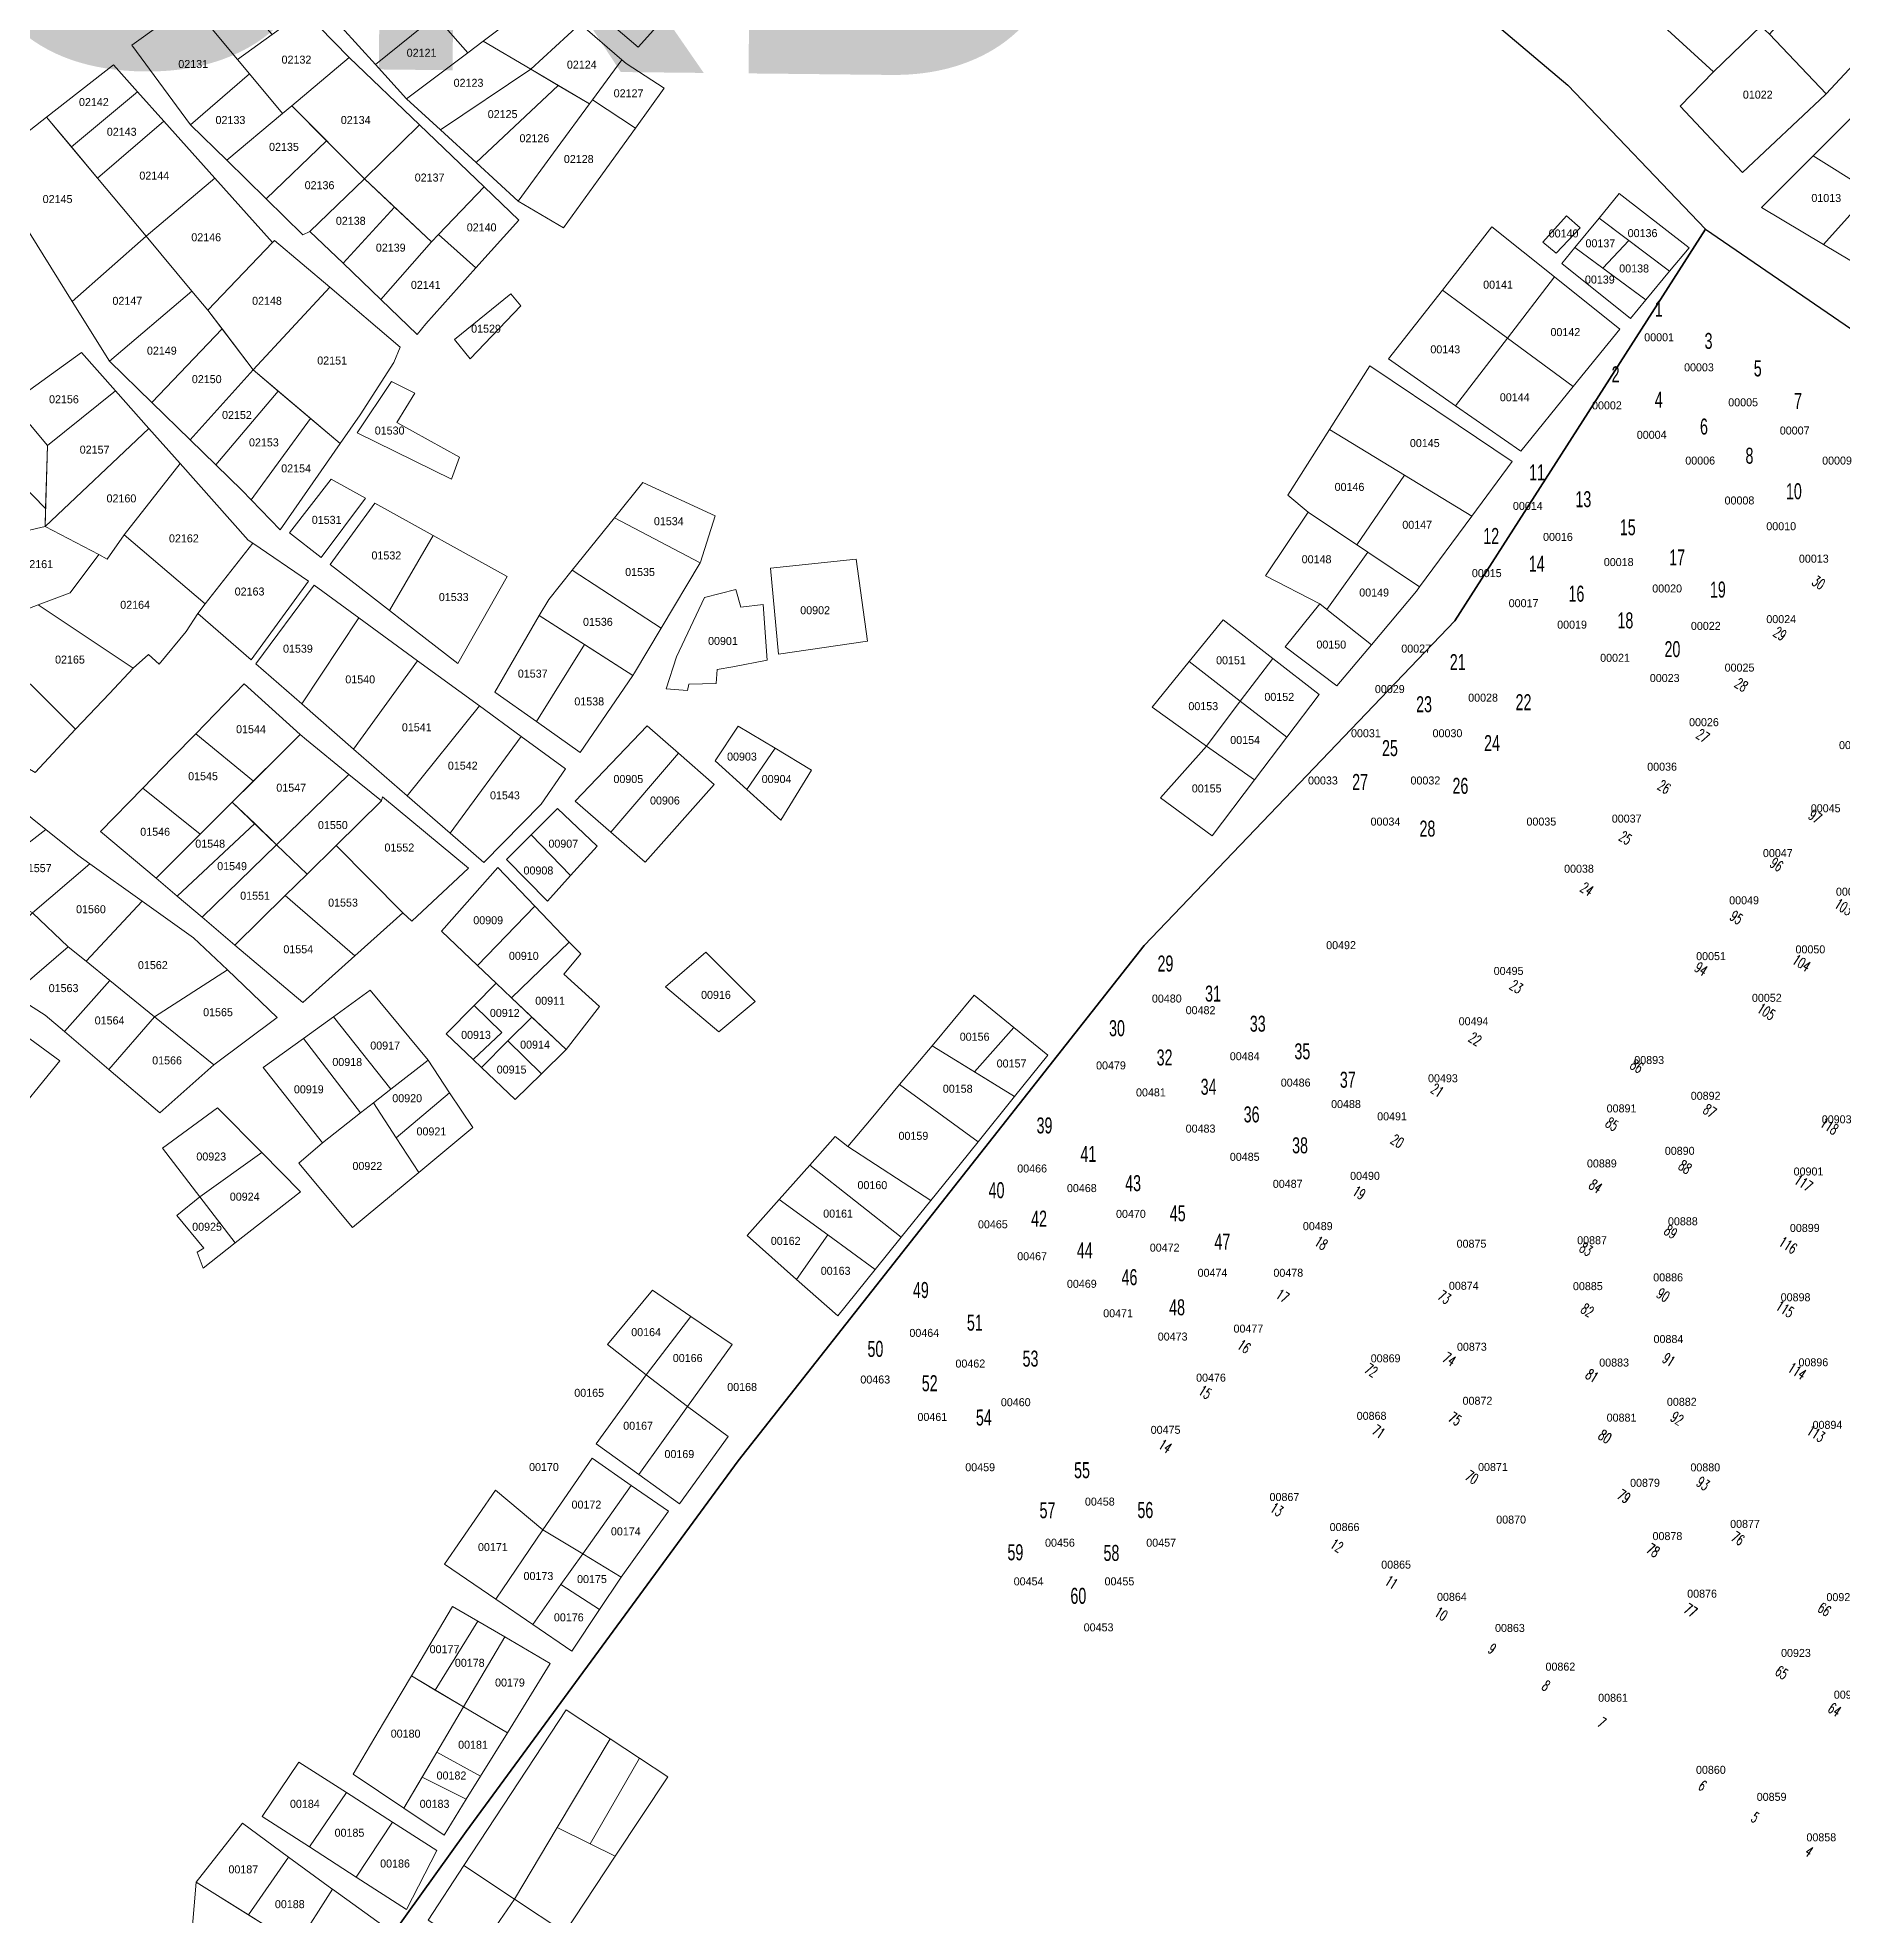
# Model space of a CAD drawing. Header units: metres. Extents: x 245225 to 248406, y 1633796 to 1637634.
# Drawn here: x 247255.4 to 247593.6, y 1635167.8 to 1635519.8 of the extents above; entities that cross this region are included whole.
import ezdxf
from ezdxf.enums import TextEntityAlignment as Align

# ---------------------------------------------------------------- set-up
doc = ezdxf.new("R2010")
doc.units = ezdxf.units.M
doc.header["$MEASUREMENT"] = 0
doc.layers.add('Etat des lieux', color=2, linetype='Continuous', lineweight=13)
for name, color, linetype in [('historique_numero_parcelle', 7, 'Continuous'), ('limites_sections', 7, 'Continuous'), ('numero_lot', 7, 'Continuous')]:
    doc.layers.add(name, color=color, linetype=linetype)
doc.layers.add('LIMITES_PARCELLES', color=7, linetype='Continuous', lineweight=0, true_color=0xffffff)
doc.styles.add('Style-ENGINEERING', font='ENGINEERING.shx')
doc.styles.add('Style-FANCY', font='FANCY.shx')
doc.styles.add('Style-STANDARD', font='STANDARD.shx')
doc.styles.add('Style-Times New Roman', font='times.ttf')

msp = doc.modelspace()

# ---------------------------------------------------------------- linework, layer by layer
at = {"layer": 'limites_parcelles', "flags": 128}
for points in [[(247610.399, 1635535.027), (247599.074, 1635518.411), (247590.502, 1635509.211), (247579.919, 1635520.422), (247600.687, 1635543.95), (247610.399, 1635535.027)], [(247329.933, 1635523.784), (247343.035, 1635534.367), (247350.567, 1635527.902), (247338.891, 1635519.107), (247335.997, 1635516.927), (247329.933, 1635523.784)], [(247292.869, 1635515.643), (247295.089, 1635512.985), (247284.067, 1635503.409), (247273.087, 1635518.358), (247284.061, 1635526.187), (247292.869, 1635515.643)], [(247313.786, 1635516.027), (247303.017, 1635506.987), (247301.302, 1635505.548), (247295.089, 1635512.985), (247292.869, 1635515.643), (247299.347, 1635520.308), (247305.357, 1635524.636), (247313.701, 1635516.109), (247313.786, 1635516.027)], [(247347.842, 1635513.809), (247357.042, 1635522.343), (247364.894, 1635515.603), (247359.397, 1635508.117), (247358.81, 1635507.317), (247347.842, 1635513.809)], [(247579.919, 1635520.422), (247590.502, 1635509.211), (247590.396, 1635509.097), (247574.839, 1635494.492), (247563.197, 1635506.875), (247569.441, 1635513.331), (247578.256, 1635521.886), (247579.919, 1635520.422)], [(247347.842, 1635513.809), (247330.922, 1635502.455), (247324.549, 1635508.304), (247335.997, 1635516.927), (247338.891, 1635519.107), (247347.842, 1635513.809)], [(247367.424, 1635502.795), (247359.397, 1635508.117), (247364.894, 1635515.603), (247365.692, 1635514.918), (247372.835, 1635510.288), (247367.424, 1635502.795)], [(247337.589, 1635496.336), (247352.932, 1635510.796), (247358.81, 1635507.317), (247352.75, 1635499.063), (247345.451, 1635489.121), (247337.589, 1635496.336)], [(247309.566, 1635500.402), (247298.245, 1635489.499), (247290.84, 1635496.764), (247301.302, 1635505.548), (247303.017, 1635506.987), (247309.566, 1635500.402)], [(247360.43, 1635493.112), (247353.918, 1635484.094), (247345.451, 1635489.121), (247352.75, 1635499.063), (247358.81, 1635507.317), (247359.397, 1635508.117), (247367.424, 1635502.795), (247360.43, 1635493.112)], [(247266.655, 1635493.396), (247275.742, 1635482.518), (247261.861, 1635470.304), (247245.835, 1635496.001), (247257.106, 1635504.829), (247266.655, 1635493.396)], [(247339.06, 1635491.802), (247330.504, 1635482.836), (247329.187, 1635481.456), (247316.646, 1635493.283), (247326.961, 1635503.399), (247339.06, 1635491.802)], [(247298.245, 1635489.499), (247309.566, 1635500.402), (247316.646, 1635493.283), (247306.425, 1635483.433), (247305.102, 1635482.771), (247298.245, 1635489.499)], [(247597.748, 1635491.525), (247598.883, 1635490.818), (247590.03, 1635480.945), (247578.38, 1635487.878), (247588.061, 1635497.559), (247597.748, 1635491.525)], [(247299.413, 1635481.316), (247287.304, 1635468.676), (247284.326, 1635472.241), (247275.742, 1635482.518), (247288.596, 1635493.431), (247299.413, 1635481.316)], [(247310.141, 1635472.949), (247295.77, 1635457.458), (247287.304, 1635468.676), (247299.413, 1635481.316), (247299.81, 1635481.713), (247310.141, 1635472.949)], [(247337.537, 1635476.589), (247328.121, 1635466.103), (247326.533, 1635464.118), (247319.734, 1635470.649), (247329.187, 1635481.456), (247330.504, 1635482.836), (247337.537, 1635476.589)], [(247289.976, 1635465.135), (247276.82, 1635451.337), (247268.854, 1635459.091), (247284.326, 1635472.241), (247287.304, 1635468.676), (247289.976, 1635465.135)], [(247312.085, 1635443.653), (247295.77, 1635457.458), (247310.141, 1635472.949), (247323.358, 1635461.737), (247322.168, 1635458.826), (247315.818, 1635449.037), (247312.085, 1635443.653)], [(247524.111, 1635430.024), (247497.445, 1635446.274), (247505.035, 1635458.244), (247521.571, 1635447.122), (247531.705, 1635440.306), (247524.111, 1635430.024)], [(247306.525, 1635448.358), (247295.428, 1635433.116), (247293.725, 1635434.882), (247288.794, 1635439.682), (247300.471, 1635453.48), (247306.525, 1635448.358)], [(247334.444, 1635441.121), (247332.963, 1635436.994), (247315.288, 1635445.672), (247321.744, 1635455.303), (247326.083, 1635453.081), (247322.697, 1635447.577), (247334.444, 1635441.121)], [(247256.916, 1635431.457), (247256.823, 1635428.142), (247245.203, 1635425.434), (247242.475, 1635434.877), (247239.512, 1635443.344), (247242.891, 1635445.775), (247256.916, 1635431.457)], [(247256.823, 1635428.142), (247276.275, 1635446.483), (247282.128, 1635439.895), (247271.64, 1635426.555), (247268.465, 1635422.004), (247266.857, 1635422.852), (247256.823, 1635428.142)], [(247511.502, 1635437.708), (247502.576, 1635424.683), (247493.446, 1635430.781), (247489.636, 1635433.956), (247497.445, 1635446.274), (247511.502, 1635437.708)], [(247295.713, 1635424.982), (247286.832, 1635413.587), (247271.64, 1635426.555), (247282.128, 1635439.895), (247294.862, 1635425.564), (247295.713, 1635424.982)], [(247379.544, 1635421.284), (247363.473, 1635429.707), (247368.84, 1635436.359), (247382.387, 1635430.115), (247379.635, 1635421.436), (247379.544, 1635421.284)], [(247502.576, 1635424.683), (247511.502, 1635437.708), (247524.111, 1635430.024), (247514.356, 1635416.816), (247504.672, 1635423.283), (247502.576, 1635424.683)], [(247329.51, 1635426.433), (247321.318, 1635412.384), (247317.433, 1635415.403), (247310.214, 1635421.013), (247318.601, 1635432.468), (247326.17, 1635428.28), (247329.51, 1635426.433)], [(247266.857, 1635422.852), (247261.48, 1635415.654), (247255.535, 1635413.404), (247249.354, 1635411.065), (247245.203, 1635425.434), (247256.823, 1635428.142), (247266.857, 1635422.852)], [(247504.672, 1635423.283), (247496.988, 1635412.581), (247495.668, 1635413.636), (247485.508, 1635418.874), (247493.446, 1635430.781), (247504.672, 1635423.283)], [(247286.832, 1635413.587), (247285.443, 1635411.806), (247283.221, 1635408.419), (247278.202, 1635402.319), (247276.191, 1635404.118), (247273.334, 1635401.578), (247255.535, 1635413.404), (247261.48, 1635415.654), (247266.857, 1635422.852), (247268.465, 1635422.004), (247271.64, 1635426.555), (247286.832, 1635413.587)], [(247306.153, 1635417.844), (247295.416, 1635403.114), (247285.443, 1635411.806), (247286.832, 1635413.587), (247295.713, 1635424.982), (247306.153, 1635417.844)], [(247321.318, 1635412.384), (247329.51, 1635426.433), (247332.227, 1635424.929), (247343.361, 1635418.769), (247334.128, 1635402.428), (247323.915, 1635410.366), (247321.318, 1635412.384)], [(247514.356, 1635416.816), (247513.766, 1635416.017), (247505.307, 1635405.938), (247496.988, 1635412.581), (247504.672, 1635423.283), (247514.356, 1635416.816)], [(247372.253, 1635409.07), (247367.253, 1635400.693), (247366.918, 1635400.202), (247349.395, 1635411.409), (247351.166, 1635414.451), (247355.563, 1635419.902), (247372.253, 1635409.07)], [(247386.223, 1635416.33), (247387.176, 1635412.996), (247391.383, 1635413.472), (247392.097, 1635403.074), (247385.668, 1635401.804), (247382.731, 1635401.328), (247382.572, 1635398.709), (247377.413, 1635398.55), (247377.175, 1635397.359), (247373.206, 1635397.677), (247375.111, 1635403.709), (247380.35, 1635414.822), (247386.223, 1635416.33)], [(247496.988, 1635412.581), (247505.307, 1635405.938), (247498.843, 1635398.237), (247489.16, 1635405.539), (247495.668, 1635413.636), (247496.988, 1635412.581)], [(247262.524, 1635390.096), (247245.527, 1635407.016), (247249.298, 1635408.8), (247249.354, 1635411.065), (247255.535, 1635413.404), (247273.334, 1635401.578), (247268.85, 1635396.816), (247262.524, 1635390.096)], [(247262.524, 1635390.096), (247254.931, 1635382.03), (247238.347, 1635391.803), (247235.384, 1635392.755), (247233.267, 1635406.091), (247242.898, 1635405.773), (247245.527, 1635407.016), (247262.524, 1635390.096)], [(247285.897, 1635370.456), (247275.122, 1635379.091), (247280.676, 1635384.793), (247285.042, 1635389.274), (247295.845, 1635380.404), (247291.895, 1635376.453), (247285.897, 1635370.456)], [(247313.738, 1635381.623), (247300.199, 1635368.462), (247291.895, 1635376.453), (247304.594, 1635389.153), (247305.763, 1635388.099), (247313.738, 1635381.623)], [(247332.706, 1635370.614), (247346.021, 1635388.778), (247354.341, 1635382.701), (247349.79, 1635376.034), (247338.995, 1635365.133), (247332.706, 1635370.614)], [(247300.199, 1635368.462), (247313.738, 1635381.623), (247319.839, 1635376.669), (247311.342, 1635368.31), (247305.909, 1635362.967), (247300.199, 1635368.462)], [(247256.976, 1635371.294), (247244.281, 1635361.532), (247240.328, 1635363.797), (247237.227, 1635369.763), (247249.292, 1635377.489), (247256.976, 1635371.294)], [(247323.861, 1635355.714), (247311.342, 1635368.31), (247319.839, 1635376.669), (247320.051, 1635377.41), (247336.138, 1635364.075), (247325.554, 1635354.126), (247323.861, 1635355.714)], [(247244.281, 1635361.532), (247256.976, 1635371.294), (247262.945, 1635366.482), (247265.191, 1635364.883), (247254.457, 1635355.701), (247244.281, 1635361.532)], [(247286.226, 1635354.88), (247300.199, 1635368.462), (247305.909, 1635362.967), (247301.804, 1635358.929), (247292.388, 1635349.667), (247286.226, 1635354.88)], [(247323.861, 1635355.714), (247314.875, 1635347.642), (247301.804, 1635358.929), (247305.909, 1635362.967), (247311.342, 1635368.31), (247323.861, 1635355.714)], [(247274.993, 1635357.901), (247264.481, 1635346.632), (247261.124, 1635349.351), (247254.457, 1635355.701), (247265.191, 1635364.883), (247274.993, 1635357.901)], [(247290.96, 1635344.998), (247277.329, 1635336.226), (247268.918, 1635343.039), (247264.481, 1635346.632), (247274.993, 1635357.901), (247284.641, 1635351.031), (247290.96, 1635344.998)], [(247355.02, 1635350.228), (247344.212, 1635339.78), (247341.322, 1635342.524), (247337.856, 1635345.813), (247348.564, 1635356.947), (247355.02, 1635350.228)], [(247354.436, 1635330.076), (247344.212, 1635339.78), (247355.02, 1635350.228), (247357.172, 1635347.988), (247353.997, 1635344.178), (247360.665, 1635338.145), (247354.436, 1635330.076)], [(247268.918, 1635343.039), (247260.422, 1635333.457), (247256.812, 1635336.534), (247250.762, 1635340.373), (247261.124, 1635349.351), (247264.481, 1635346.632), (247268.918, 1635343.039)], [(247336.996, 1635328.207), (247342.375, 1635333.271), (247337.191, 1635338.322), (247341.322, 1635342.524), (247344.212, 1635339.78), (247348.032, 1635336.155), (247343.5, 1635331.683), (247338.56, 1635326.723), (247336.996, 1635328.207)], [(247321.614, 1635322.641), (247318.348, 1635320.091), (247315.921, 1635318.195), (247305.233, 1635332.16), (247310.872, 1635336.232), (247321.614, 1635322.641)], [(247332.616, 1635321.972), (247322.616, 1635313.544), (247318.348, 1635320.091), (247321.614, 1635322.641), (247328.562, 1635328.065), (247332.616, 1635321.972)], [(247426.448, 1635306.343), (247422.761, 1635301.763), (247407.244, 1635311.877), (247411.596, 1635317.105), (247416.926, 1635323.508), (247431.614, 1635312.757), (247426.448, 1635306.343)], [(247322.616, 1635313.544), (247326.845, 1635307.054), (247314.38, 1635296.738), (247304.326, 1635308.803), (247308.771, 1635312.613), (247315.921, 1635318.195), (247318.348, 1635320.091), (247322.616, 1635313.544)], [(247407.244, 1635311.877), (247422.761, 1635301.763), (247417.225, 1635294.887), (247400.091, 1635308.413), (247404.863, 1635313.782), (247407.244, 1635311.877)], [(247417.225, 1635294.887), (247412.337, 1635288.816), (247403.472, 1635295.315), (247394.376, 1635301.983), (247400.091, 1635308.413), (247417.225, 1635294.887)], [(247292.423, 1635293.814), (247286.44, 1635289.118), (247285.276, 1635292.081), (247286.546, 1635292.822), (247281.466, 1635298.961), (247285.805, 1635302.453), (247292.423, 1635293.814)], [(247357.551, 1635235.546), (247353.472, 1635229.8), (247348.168, 1635222.327), (247341.276, 1635227.044), (247350.094, 1635240.069), (247357.551, 1635235.546)], [(247360.673, 1635225.086), (247353.472, 1635229.8), (247357.551, 1635235.546), (247364.747, 1635231.182), (247364.594, 1635230.967), (247360.673, 1635225.086)], [(247330.221, 1635198.383), (247324.027, 1635187.875), (247314.534, 1635194.243), (247320.248, 1635203.885), (247325.451, 1635212.665), (247335.223, 1635206.868), (247330.221, 1635198.383)], [(247362.688, 1635200.875), (247352.76, 1635184.227), (247344.765, 1635170.823), (247335.288, 1635177.101), (247354.416, 1635206.332), (247362.688, 1635200.875)], [(247358.916, 1635181.202), (247363.642, 1635178.879), (247354.2, 1635164.571), (247344.765, 1635170.823), (247352.76, 1635184.227), (247358.916, 1635181.202)], [(247294.903, 1635167.868), (247302.444, 1635178.682), (247310.513, 1635172.758), (247310.637, 1635172.669), (247303.951, 1635162.175), (247294.903, 1635167.868)], [(247314.517, 1635154.845), (247303.951, 1635162.175), (247310.637, 1635172.669), (247321.686, 1635164.779), (247314.893, 1635155.37), (247314.517, 1635154.845)]]:
    msp.add_lwpolyline(points, close=True, dxfattribs=at)
at = {"layer": 'limites_parcelles'}
for points in [[(247377.588, 1635528.76), (247367.941, 1635517.961), (247352.798, 1635530.901), (247362.816, 1635542.151)], [(247299.347, 1635520.308), (247292.869, 1635515.643), (247284.061, 1635526.187), (247290.3, 1635530.638)], [(247329.933, 1635523.784), (247318.707, 1635514.717), (247312.364, 1635521.681), (247323.314, 1635531.27)], [(247578.256, 1635521.886), (247569.441, 1635513.331), (247559.387, 1635522.538), (247567.43, 1635531.428)], [(247357.042, 1635522.343), (247347.842, 1635513.809), (247338.891, 1635519.107), (247350.567, 1635527.902)], [(247318.707, 1635514.717), (247329.933, 1635523.784), (247335.997, 1635516.927), (247324.549, 1635508.304)], [(247326.961, 1635503.399), (247316.646, 1635493.283), (247303.017, 1635506.987), (247313.786, 1635516.027)], [(247274.149, 1635509.612), (247261.738, 1635499.283), (247257.106, 1635504.829), (247269.648, 1635514.654)], [(247301.302, 1635505.548), (247290.84, 1635496.764), (247284.067, 1635503.409), (247295.089, 1635512.985)], [(247352.932, 1635510.796), (247337.589, 1635496.336), (247330.922, 1635502.455), (247347.842, 1635513.809)], [(247261.738, 1635499.283), (247274.149, 1635509.612), (247279.08, 1635504.09), (247266.655, 1635493.396)], [(247607.04, 1635503.976), (247597.748, 1635491.525), (247588.061, 1635497.559), (247599.123, 1635508.621)], [(247288.596, 1635493.431), (247275.742, 1635482.518), (247266.655, 1635493.396), (247279.08, 1635504.09)], [(247322.301, 1635487.95), (247312.653, 1635477.45), (247306.425, 1635483.433), (247316.646, 1635493.283)], [(247337.537, 1635476.589), (247330.504, 1635482.836), (247339.06, 1635491.802), (247345.583, 1635485.549)], [(247312.653, 1635477.45), (247322.301, 1635487.95), (247329.187, 1635481.456), (247319.734, 1635470.649)], [(247561.198, 1635475.95), (247547.987, 1635485.934), (247551.736, 1635490.515), (247564.833, 1635480.329)], [(247611.245, 1635483.119), (247604.521, 1635472.32), (247590.03, 1635480.945), (247598.883, 1635490.818)], [(247539.623, 1635474.881), (247530.845, 1635463.429), (247518.636, 1635472.441), (247527.895, 1635484.279)], [(247544.405, 1635484.121), (247539.96, 1635479.358), (247537.42, 1635481.422), (247541.865, 1635486.343)], [(247553.528, 1635481.747), (247548.712, 1635476.518), (247543.46, 1635480.401), (247547.987, 1635485.934)], [(247284.326, 1635472.241), (247268.854, 1635459.091), (247261.861, 1635470.304), (247275.742, 1635482.518)], [(247548.712, 1635476.518), (247553.528, 1635481.747), (247561.198, 1635475.95), (247556.741, 1635470.58)], [(247556.741, 1635470.58), (247553.853, 1635467.1), (247541.02, 1635477.419), (247543.46, 1635480.401)], [(247543.152, 1635454.346), (247530.845, 1635463.429), (247539.623, 1635474.881), (247551.866, 1635465.071)], [(247345.98, 1635469.485), (247336.455, 1635459.536), (247333.492, 1635463.135), (247344.075, 1635471.707)], [(247530.845, 1635463.429), (247521.107, 1635450.725), (247508.527, 1635459.514), (247518.636, 1635472.441)], [(247276.82, 1635451.337), (247289.976, 1635465.135), (247295.77, 1635457.458), (247283.99, 1635444.358)], [(247543.152, 1635454.346), (247533.292, 1635442.211), (247521.107, 1635450.725), (247530.845, 1635463.429)], [(247269.984, 1635453.563), (247257.247, 1635443.276), (247250.597, 1635451.318), (247263.642, 1635460.701)], [(247300.471, 1635453.48), (247288.794, 1635439.682), (247283.99, 1635444.358), (247295.77, 1635457.458)], [(247276.275, 1635446.483), (247256.823, 1635428.142), (247257.247, 1635443.276), (247269.984, 1635453.563)], [(247256.916, 1635431.457), (247242.891, 1635445.775), (247250.597, 1635451.318), (247257.247, 1635443.276)], [(247295.428, 1635433.116), (247306.525, 1635448.358), (247312.085, 1635443.653), (247300.869, 1635427.473)], [(247316.839, 1635433.443), (247308.557, 1635422.301), (247302.588, 1635426.94), (247310.42, 1635436.994)], [(247379.544, 1635421.284), (247372.253, 1635409.07), (247355.563, 1635419.902), (247363.473, 1635429.707)], [(247410.909, 1635406.646), (247394.24, 1635404.186), (247392.732, 1635420.299), (247408.766, 1635421.966)], [(247296.296, 1635402.347), (247307.245, 1635417.097), (247315.6, 1635410.996), (247304.89, 1635394.857)], [(247326.603, 1635402.959), (247314.608, 1635386.387), (247304.89, 1635394.857), (247315.6, 1635410.996)], [(247357.856, 1635405.998), (247348.911, 1635391.54), (247341.054, 1635397.08), (247349.395, 1635411.409)], [(247486.841, 1635403.4), (247480.759, 1635395.368), (247471.185, 1635402.79), (247477.571, 1635410.619)], [(247348.911, 1635391.54), (247357.856, 1635405.998), (247366.918, 1635400.202), (247357.093, 1635385.77)], [(247489.457, 1635388.627), (247480.759, 1635395.368), (247486.841, 1635403.4), (247495.51, 1635396.649)], [(247314.608, 1635386.387), (247326.603, 1635402.959), (247338.219, 1635394.475), (247324.661, 1635377.626)], [(247480.759, 1635395.368), (247474.396, 1635386.966), (247464.236, 1635394.268), (247471.185, 1635402.79)], [(247295.845, 1635380.404), (247285.042, 1635389.274), (247294.121, 1635398.594), (247304.594, 1635389.153)], [(247346.021, 1635388.778), (247332.706, 1635370.614), (247324.661, 1635377.626), (247338.219, 1635394.475)], [(247489.457, 1635388.627), (247483.41, 1635380.612), (247474.396, 1635386.966), (247480.759, 1635395.368)], [(247375.503, 1635385.608), (247362.808, 1635370.823), (247356.14, 1635376.642), (247369.634, 1635390.771)], [(247393.615, 1635386.535), (247388.274, 1635378.818), (247382.334, 1635384.183), (247386.7, 1635390.692)], [(247362.808, 1635370.823), (247375.503, 1635385.608), (247382.175, 1635379.738), (247369.237, 1635365.212)], [(247388.274, 1635378.818), (247393.615, 1635386.535), (247400.431, 1635382.437), (247394.637, 1635373.07)], [(247483.41, 1635380.612), (247475.507, 1635370.138), (247465.823, 1635377.282), (247474.396, 1635386.966)], [(247285.897, 1635370.456), (247277.612, 1635362.17), (247267.175, 1635370.933), (247275.122, 1635379.091)], [(247296.082, 1635372.424), (247281.549, 1635358.838), (247277.612, 1635362.17), (247291.895, 1635376.453)], [(247355.273, 1635362.666), (247347.903, 1635370.316), (247352.824, 1635375.237), (247360.245, 1635368.212)], [(247281.549, 1635358.838), (247296.082, 1635372.424), (247300.199, 1635368.462), (247286.226, 1635354.88)], [(247355.273, 1635362.666), (247350.959, 1635357.854), (247343.259, 1635365.672), (247347.903, 1635370.316)], [(247348.564, 1635356.947), (247337.856, 1635345.813), (247331.08, 1635352.245), (247341.614, 1635364.18)], [(247314.875, 1635347.642), (247305.128, 1635338.886), (247292.388, 1635349.667), (247301.804, 1635358.929)], [(247261.124, 1635349.351), (247250.762, 1635340.373), (247243.471, 1635344.998), (247254.457, 1635355.701)], [(247389.875, 1635339.098), (247383.048, 1635333.383), (247373.047, 1635341.797), (247380.588, 1635348.305)], [(247288.451, 1635327.218), (247277.329, 1635336.226), (247290.96, 1635344.998), (247300.305, 1635336.079)], [(247260.422, 1635333.457), (247268.918, 1635343.039), (247277.329, 1635336.226), (247268.769, 1635326.34)], [(247321.614, 1635322.641), (247310.872, 1635336.232), (247317.722, 1635341.18), (247328.562, 1635328.065)], [(247438.342, 1635334.218), (247430.964, 1635325.873), (247422.99, 1635330.793), (247430.898, 1635340.293)], [(247288.451, 1635327.218), (247278.291, 1635318.222), (247268.769, 1635326.34), (247277.329, 1635336.226)], [(247336.996, 1635328.207), (247331.952, 1635332.994), (247337.191, 1635338.322), (247342.375, 1635333.271)], [(247349.803, 1635325.508), (247343.5, 1635331.683), (247348.032, 1635336.155), (247354.436, 1635330.076)], [(247249.527, 1635315.598), (247238.401, 1635325.27), (247248.558, 1635336.013), (247259.567, 1635327.932)], [(247430.964, 1635325.873), (247438.342, 1635334.218), (247444.71, 1635329.022), (247438.453, 1635321.252)], [(247315.921, 1635318.195), (247308.771, 1635312.613), (247297.658, 1635326.689), (247305.233, 1635332.16)], [(247338.56, 1635326.723), (247343.5, 1635331.683), (247349.803, 1635325.508), (247344.916, 1635320.691)], [(247438.453, 1635321.252), (247431.614, 1635312.757), (247416.926, 1635323.508), (247422.99, 1635330.793)], [(247297.404, 1635310.743), (247285.805, 1635302.453), (247278.82, 1635311.555), (247289.086, 1635319.175)], [(247322.616, 1635313.544), (247332.616, 1635321.972), (247336.968, 1635315.432), (247326.845, 1635307.054)], [(247292.423, 1635293.814), (247285.805, 1635302.453), (247297.404, 1635310.743), (247304.643, 1635303.406)], [(247403.472, 1635295.315), (247397.607, 1635286.992), (247388.353, 1635295.208), (247394.376, 1635301.983)], [(247397.607, 1635286.992), (247403.472, 1635295.315), (247412.337, 1635288.816), (247405.339, 1635280.127)], [(247377.825, 1635280.041), (247369.455, 1635269.07), (247362.159, 1635274.782), (247370.626, 1635284.942)], [(247377.154, 1635263.189), (247369.455, 1635269.07), (247377.825, 1635280.041), (247385.549, 1635274.782)], [(247377.154, 1635263.189), (247368.09, 1635250.392), (247360.043, 1635256.155), (247369.455, 1635269.07)], [(247368.09, 1635250.392), (247377.154, 1635263.189), (247384.808, 1635257.531), (247375.706, 1635244.937)], [(247366.649, 1635248.366), (247357.551, 1635235.546), (247350.094, 1635240.069), (247359.291, 1635253.46)], [(247364.747, 1635231.182), (247357.551, 1635235.546), (247366.649, 1635248.366), (247373.589, 1635243.561)], [(247350.094, 1635240.069), (247341.276, 1635227.044), (247331.679, 1635233.613), (247341.204, 1635247.477)], [(247360.673, 1635225.086), (247355.492, 1635217.314), (247348.168, 1635222.327), (247353.472, 1635229.8)], [(247337.923, 1635222.895), (247329.906, 1635210.022), (247325.451, 1635212.665), (247333.161, 1635225.675)], [(247329.906, 1635210.022), (247337.923, 1635222.895), (247342.943, 1635219.964), (247335.223, 1635206.868)], [(247343.437, 1635201.996), (247335.223, 1635206.868), (247342.943, 1635219.964), (247351.47, 1635214.986)], [(247343.437, 1635201.996), (247338.409, 1635193.866), (247330.221, 1635198.383), (247335.223, 1635206.868)], [(247368.2, 1635197.239), (247358.916, 1635181.202), (247352.76, 1635184.227), (247362.688, 1635200.875)], [(247313.266, 1635190.78), (247306.327, 1635180.6), (247297.495, 1635186.305), (247304.374, 1635196.465)], [(247335.736, 1635189.543), (247327.469, 1635193.714), (247330.221, 1635198.383), (247338.409, 1635193.866)], [(247358.916, 1635181.202), (247368.2, 1635197.239), (247373.466, 1635193.764), (247363.642, 1635178.879)], [(247335.736, 1635189.543), (247331.574, 1635182.813), (247324.027, 1635187.875), (247327.469, 1635193.714)], [(247321.88, 1635185.273), (247315.067, 1635174.955), (247306.327, 1635180.6), (247313.266, 1635190.78)], [(247302.444, 1635178.682), (247294.903, 1635167.868), (247285.113, 1635174.028), (247293.791, 1635185.035)], [(247315.067, 1635174.955), (247321.88, 1635185.273), (247330.198, 1635179.955), (247324.509, 1635168.857)], [(247344.765, 1635170.823), (247337.905, 1635160.805), (247328.619, 1635166.909), (247335.288, 1635177.101)], [(247303.951, 1635162.175), (247295.167, 1635150.322), (247284.054, 1635161.434), (247285.113, 1635174.028)], [(247337.905, 1635160.805), (247344.765, 1635170.823), (247354.2, 1635164.571), (247347.537, 1635154.474)]]:
    msp.add_3dface(points, dxfattribs=at)
at = {"layer": 'limites_sections', "flags": 128}
for points in [[(247450.488, 1635588.229), (247542.1, 1635510.838), (247567.897, 1635483.829), (247520.934, 1635410.407), (247462.725, 1635349.552), (247386.657, 1635252.979), (247335.725, 1635183.526), (247307.282, 1635143.838)], [(247307.282, 1635143.838), (247335.725, 1635183.526), (247386.657, 1635252.979), (247462.725, 1635349.552), (247520.934, 1635410.407), (247567.897, 1635483.829), (247639.697, 1635434.654), (247709.15, 1635389.674), (248016.729, 1635190.575), (248105.364, 1635133.689)]]:
    msp.add_lwpolyline(points, dxfattribs=at)

# ---------------------------------------------------------------- texts
at = {"layer": 'Etat des lieux', "color": 7, "linetype": 'Continuous', "lineweight": 0, "insert": (247028.103643, 1635546.483095), "char_height": 60, "attachment_point": 5, "rotation": 359.38531881, "style": 'Style-Times New Roman'}
msp.add_mtext('\\fArial Black|b0|i0|c00|p39;YEUMBEUL NORD', dxfattribs=at)
at = {"layer": 'historique_numero_parcelle', "style": 'Style-FANCY'}
for s, p in [('02132', (247303.912101, 1635515.622006)), ('02121', (247327.352534, 1635516.91178)), ('02131', (247284.563919, 1635514.800658)), ('02124', (247357.371531, 1635514.682406)), ('02123', (247336.147162, 1635511.279676)), ('02127', (247366.136844, 1635509.31064)), ('01022', (247577.708443, 1635509.062077)), ('02142', (247265.951371, 1635507.670693)), ('02125', (247342.537925, 1635505.409235)), ('02143', (247271.169517, 1635502.097257)), ('02133', (247291.540991, 1635504.299131)), ('02134', (247315.007074, 1635504.299131)), ('02126', (247348.488957, 1635500.891819)), ('02135', (247301.565951, 1635499.272039)), ('02144', (247277.267126, 1635493.883773)), ('02128', (247356.799881, 1635496.990413)), ('02136', (247308.235211, 1635492.08524)), ('02137', (247328.858614, 1635493.5226)), ('02145', (247259.150192, 1635489.483692)), ('01013', (247590.545709, 1635489.689804)), ('02138', (247314.083638, 1635485.411784)), ('02140', (247338.605993, 1635484.179761)), ('02146', (247286.9971, 1635482.32256)), ('02139', (247321.57373, 1635480.381025)), ('00140', (247541.332067, 1635483.039202)), ('00137', (247548.218199, 1635481.192785)), ('00136', (247556.125718, 1635483.105145)), ('00138', (247554.544214, 1635476.477826)), ('02141', (247328.140386, 1635473.399563)), ('00141', (247529.046583, 1635473.436184)), ('00139', (247548.119355, 1635474.400607)), ('02147', (247272.222124, 1635470.413008)), ('02148', (247298.386143, 1635470.413008)), ('01529', (247339.429299, 1635465.191496)), ('00142', (247541.659488, 1635464.550301)), ('02149', (247278.686176, 1635461.070169)), ('02151', (247310.596019, 1635459.222135)), ('00143', (247519.158065, 1635461.319071)), ('02150', (247287.099704, 1635455.731404)), ('02156', (247260.344779, 1635451.962151)), ('00144', (247532.174583, 1635452.332212)), ('02152', (247292.755487, 1635449.015743)), ('01530', (247321.370995, 1635446.095145)), ('02157', (247266.090603, 1635442.516644)), ('02153', (247297.806116, 1635443.873336)), ('00145', (247515.323742, 1635443.749257)), ('02154', (247303.845094, 1635439.003913)), ('00146', (247501.218009, 1635435.529635)), ('02160', (247271.118199, 1635433.379143)), ('01531', (247309.571536, 1635429.36017)), ('01534', (247373.673382, 1635429.103499)), ('00147', (247513.902988, 1635428.432469)), ('02162', (247282.815054, 1635425.884338)), ('02161', (247255.522391, 1635421.058916)), ('01532', (247320.755371, 1635422.686714)), ('00148', (247495.048496, 1635421.970009)), ('01535', (247368.286673, 1635419.58099)), ('02164', (247273.683299, 1635413.435776)), ('02163', (247295.127534, 1635415.925488)), ('01533', (247333.375663, 1635414.883904)), ('00149', (247505.830728, 1635415.738351)), ('01536', (247360.386165, 1635410.238152)), ('00902', (247401.090856, 1635412.41623)), ('00901', (247383.819634, 1635406.655008)), ('00150', (247497.805317, 1635405.979747)), ('02165', (247261.473423, 1635403.16892)), ('01539', (247304.184826, 1635405.207393)), ('00151', (247479.008484, 1635403.03702)), ('01540', (247315.856031, 1635399.457954)), ('01537', (247348.176289, 1635400.535973)), ('01538', (247358.770152, 1635395.325544)), ('00152', (247488.060947, 1635396.170656)), ('00153', (247473.819174, 1635394.43964)), ('01544', (247295.386533, 1635390.115115)), ('01541', (247326.449893, 1635390.474455)), ('00903', (247387.383537, 1635384.98184)), ('00154', (247481.660798, 1635388.092581)), ('01545', (247286.408684, 1635381.311286)), ('01542', (247335.068629, 1635383.287656)), ('01547', (247302.927927, 1635379.155247)), ('01543', (247342.969137, 1635377.717887)), ('00905', (247366.091501, 1635380.775234)), ('00904', (247393.871668, 1635380.775234)), ('00155', (247474.455225, 1635379.014663)), ('00906', (247372.945161, 1635376.751523)), ('01546', (247277.430834, 1635370.890428)), ('01550', (247310.725831, 1635372.148118)), ('01548', (247287.742536, 1635368.657387)), ('01552', (247323.188552, 1635367.936874)), ('00907', (247353.907693, 1635368.665522)), ('01557', (247255.248217, 1635364.072136)), ('01549', (247291.846696, 1635364.447976)), ('00908', (247349.247205, 1635363.635884)), ('01551', (247296.156063, 1635358.903874)), ('01553', (247312.634998, 1635357.61135)), ('01560', (247265.406012, 1635356.371994)), ('00909', (247339.834846, 1635354.308192)), ('01554', (247304.250786, 1635348.869856)), ('00910', (247346.505741, 1635347.63249)), ('01562', (247277.000264, 1635345.899802)), ('01563', (247260.275812, 1635341.587722)), ('00911', (247351.440376, 1635339.219278)), ('00916', (247382.510299, 1635340.316653)), ('01564', (247268.894548, 1635335.530277)), ('01565', (247289.210139, 1635337.070306)), ('00912', (247342.941838, 1635336.933078)), ('00913', (247337.550292, 1635332.81792)), ('00156', (247430.97809, 1635332.477602)), ('00917', (247320.530371, 1635330.820762)), ('00914', (247348.60753, 1635330.988961)), ('01566', (247279.667968, 1635328.035473)), ('00918', (247313.428675, 1635327.737659)), ('00915', (247344.221188, 1635326.325114)), ('00157', (247437.897169, 1635327.457655)), ('00919', (247306.222541, 1635322.616573)), ('00158', (247427.806845, 1635322.726211)), ('00920', (247324.655622, 1635320.944381)), ('00921', (247329.198619, 1635314.72592)), ('00159', (247419.50395, 1635313.898028)), ('00923', (247287.946116, 1635310.022882)), ('00922', (247317.188396, 1635308.246178)), ('00160', (247411.8178, 1635304.660275)), ('00924', (247294.212319, 1635302.49802)), ('00925', (247287.16284, 1635296.854375)), ('00161', (247405.39294, 1635299.318854)), ('00162', (247395.574437, 1635294.208235)), ('00163', (247404.935786, 1635288.594797)), ('00164', (247369.425052, 1635277.096419)), ('00166', (247377.209017, 1635272.249574)), ('00165', (247358.758138, 1635265.729413)), ('00168', (247387.414659, 1635266.825724)), ('00167', (247367.925918, 1635259.555456)), ('00170', (247350.282265, 1635251.816371)), ('00169', (247375.652224, 1635254.247006)), ('00172', (247358.239207, 1635244.776906)), ('00174', (247365.619558, 1635239.756959)), ('00171', (247340.710872, 1635236.814231)), ('00173', (247349.244404, 1635231.390381)), ('00175', (247359.277069, 1635230.813376)), ('00176', (247354.9372, 1635223.640477)), ('00177', (247331.651018, 1635217.664553)), ('00178', (247336.376703, 1635215.121019)), ('00179', (247343.911204, 1635211.422297)), ('00180', (247324.364804, 1635201.844007)), ('00181', (247336.992124, 1635199.766788)), ('00182', (247332.955995, 1635193.996734)), ('00184', (247305.485087, 1635188.688285)), ('00183', (247329.78475, 1635188.688285)), ('00185', (247313.845641, 1635183.26804)), ('00186', (247322.379172, 1635177.497987)), ('00187', (247293.953287, 1635176.401676)), ('00188', (247302.659796, 1635169.881516))]:
    msp.add_text(s, height=1.499994, dxfattribs=at).set_placement(p, align=Align.MIDDLE_CENTER)
for s, p in [('00001', (247559.230053, 1635463.580367)), ('00003', (247566.694229, 1635457.945769)), ('00002', (247549.449229, 1635450.815769)), ('00005', (247574.971229, 1635451.390769)), ('00004', (247557.834394, 1635445.296918)), ('00007', (247584.628229, 1635446.101769)), ('00006', (247566.924229, 1635440.466769)), ('00009', (247592.561229, 1635440.466769)), ('00014', (247534.629266, 1635431.969502)), ('00008', (247574.281229, 1635432.992769)), ('00010', (247582.102101, 1635428.163353)), ('00016', (247540.270101, 1635426.157353)), ('00018', (247551.652101, 1635421.442353)), ('00013', (247588.210101, 1635422.080353)), ('00015', (247526.934101, 1635419.372353)), ('00020', (247560.731229, 1635416.497769)), ('00017', (247533.832101, 1635413.737353)), ('00019', (247542.915101, 1635409.713353)), ('00022', (247567.974229, 1635409.482769)), ('00024', (247582.108394, 1635410.747918)), ('00027', (247513.710229, 1635405.228769)), ('00021', (247550.968053, 1635403.503367)), ('00023', (247560.271229, 1635399.708769)), ('00025', (247574.297229, 1635401.663769)), ('00029', (247508.767229, 1635397.638769)), ('00028', (247526.241229, 1635396.028769)), ('00031', (247504.292053, 1635389.359367)), ('00030', (247519.574229, 1635389.359769)), ('00026', (247567.629229, 1635391.429769)), ('00043', (247595.725394, 1635387.140918)), ('00036', (247559.784229, 1635383.085769)), ('00033', (247496.236229, 1635380.505769)), ('00032', (247515.435229, 1635380.505769)), ('00045', (247590.437394, 1635375.296918)), ('00034', (247507.955394, 1635372.800918)), ('00035', (247537.165229, 1635372.800769)), ('00037', (247553.149229, 1635373.360769)), ('00038', (247544.215229, 1635363.964769)), ('00047', (247581.469394, 1635366.901918)), ('00049', (247575.146394, 1635358.047918)), ('00048', (247595.150394, 1635359.657918)), ('00492', (247499.636394, 1635349.635918)), ('00051', (247568.954053, 1635347.583367)), ('00050', (247587.569229, 1635348.848769)), ('00495', (247531.021394, 1635344.805918)), ('00480', (247466.986394, 1635339.630918)), ('00052', (247579.407229, 1635339.764769)), ('00482', (247473.309394, 1635337.445918)), ('00494', (247524.461559, 1635335.376066)), ('00484', (247481.579559, 1635328.822066)), ('00479', (247456.524394, 1635327.096918)), ('00893', (247557.369229, 1635328.106769)), ('00481', (247464.006219, 1635322.037515)), ('00486', (247491.128394, 1635323.876918)), ('00493', (247518.720394, 1635324.681918)), ('00892', (247567.946229, 1635321.404769)), ('00488', (247500.556394, 1635319.852918)), ('00891', (247552.188053, 1635319.038367)), ('00483', (247473.309394, 1635315.252918)), ('00491', (247509.187219, 1635317.552515)), ('00903', (247592.498229, 1635316.987769)), ('00890', (247563.085229, 1635311.087769)), ('00466', (247441.751394, 1635307.778918)), ('00485', (247481.586394, 1635309.963918)), ('00889', (247548.500229, 1635308.722769)), ('00901', (247587.219053, 1635307.213367)), ('00468', (247451.063394, 1635304.098918)), ('00487', (247489.634394, 1635304.903918)), ('00490', (247504.119394, 1635306.398918)), ('00465', (247434.393394, 1635297.313918)), ('00470', (247460.260394, 1635299.268918)), ('00489', (247495.267394, 1635296.969918)), ('00888', (247563.676229, 1635297.880769)), ('00875', (247524.077229, 1635293.676769)), ('00887', (247546.661229, 1635294.331769)), ('00899', (247586.520229, 1635296.633769)), ('00467', (247441.751394, 1635291.334918)), ('00472', (247466.583394, 1635292.944918)), ('00469', (247451.063394, 1635286.159918)), ('00474', (247475.544559, 1635288.230066)), ('00478', (247489.749394, 1635288.229918)), ('00886', (247560.917229, 1635287.366769)), ('00874', (247522.625394, 1635285.791918)), ('00885', (247545.873229, 1635285.723769)), ('00898', (247584.795229, 1635283.639769)), ('00471', (247457.855219, 1635280.640515)), ('00464', (247421.546559, 1635276.961066)), ('00473', (247468.078394, 1635276.270918)), ('00477', (247482.276394, 1635277.765918)), ('00884', (247560.975394, 1635275.801918)), ('00869', (247507.982229, 1635272.190769)), ('00873', (247524.143229, 1635274.358769)), ('00462', (247430.175394, 1635271.210918)), ('00476', (247475.263394, 1635268.566918)), ('00883', (247550.800229, 1635271.399769)), ('00896', (247588.129229, 1635271.450769)), ('00463', (247412.356394, 1635268.221918)), ('00460', (247438.683394, 1635263.966918)), ('00872', (247525.194229, 1635264.239769)), ('00882', (247563.479229, 1635264.039769)), ('00461', (247423.057219, 1635261.207515)), ('00475', (247466.756394, 1635258.791918)), ('00868', (247505.354229, 1635261.413769)), ('00881', (247552.188053, 1635261.083367)), ('00894', (247590.767394, 1635259.721918)), ('00459', (247432.015394, 1635251.777918)), ('00871', (247528.093053, 1635251.820367)), ('00880', (247567.880229, 1635251.752769)), ('00879', (247556.581229, 1635248.860769)), ('00458', (247454.433394, 1635245.337918)), ('00867', (247489.025229, 1635246.199769)), ('00866', (247500.291229, 1635240.565769)), ('00870', (247531.500229, 1635241.963769)), ('00877', (247575.324229, 1635241.156769)), ('00456', (247446.960394, 1635237.633918)), ('00457', (247465.930394, 1635237.633918)), ('00878', (247560.785229, 1635238.873769)), ('00865', (247509.948229, 1635233.521769)), ('00454', (247441.090559, 1635230.389066)), ('00455', (247458.112394, 1635230.388918)), ('00864', (247520.403394, 1635227.484918)), ('00876', (247567.277229, 1635228.076769)), ('00922', (247593.370229, 1635227.433769)), ('00453', (247454.203394, 1635221.764918)), ('00863', (247531.274229, 1635221.649769)), ('00923', (247584.863229, 1635216.968769)), ('00862', (247540.730229, 1635214.404769)), ('00925', (247594.750229, 1635209.149769)), ('00861', (247550.597053, 1635208.569367)), ('00860', (247568.925229, 1635195.057769)), ('00859', (247580.307229, 1635189.997769)), ('00858', (247589.619229, 1635182.408769))]:
    msp.add_text(s, height=1.499994, rotation=0.1323, dxfattribs=at).set_placement(p, align=Align.MIDDLE_CENTER)
at = {"layer": 'numero_lot', "linetype": 'Continuous', "style": 'Style-ENGINEERING', "width": 0.666665}
for s, p in [('1', (247559.158338, 1635468.918039)), ('3', (247568.48724, 1635462.900221)), ('2', (247551.07424, 1635456.636221)), ('5', (247577.710803, 1635457.747227)), ('4', (247559.160859, 1635451.887331)), ('7', (247585.25924, 1635451.650221)), ('6', (247567.632829, 1635446.843123)), ('8', (247576.15524, 1635441.381221)), ('11', (247536.353239, 1635438.237798)), ('13', (247545.028807, 1635433.234788)), ('10', (247584.475941, 1635434.714779)), ('12', (247527.765807, 1635426.337788)), ('15', (247553.35137, 1635427.976794)), ('14', (247536.298426, 1635421.119897)), ('17', (247562.601807, 1635422.304788)), ('19', (247570.237188, 1635416.283678)), ('16', (247543.733397, 1635415.517689)), ('18', (247552.910807, 1635410.514788)), ('20', (247561.722749, 1635405.129411)), ('21', (247521.495046, 1635402.69743)), ('23', (247515.185614, 1635394.80342)), ('22', (247533.820614, 1635395.17942)), ('24', (247527.920233, 1635387.52153)), ('25', (247508.793177, 1635386.575426)), ('27', (247503.200614, 1635380.22842)), ('26', (247521.997204, 1635379.505322)), ('28', (247515.818614, 1635371.48842)), ('29', (247466.731996, 1635346.19731)), ('31', (247475.647046, 1635340.56243)), ('33', (247484.025614, 1635334.91642)), ('30', (247457.651749, 1635334.069411)), ('32', (247466.563614, 1635328.58142)), ('35', (247492.381177, 1635329.743426)), ('37', (247500.895614, 1635324.41142)), ('34', (247474.811233, 1635323.09253)), ('36', (247482.873204, 1635317.918322)), ('39', (247444.066996, 1635315.84631)), ('41', (247452.292046, 1635310.51443)), ('38', (247491.949614, 1635312.11742)), ('40', (247435.085749, 1635303.707411)), ('43', (247460.670614, 1635305.02542)), ('42', (247443.052614, 1635298.37642)), ('45', (247469.028177, 1635299.380426)), ('44', (247451.616233, 1635292.41553)), ('47', (247477.384614, 1635294.04942)), ('46', (247459.991204, 1635287.399322)), ('49', (247420.899996, 1635284.99531)), ('51', (247431.017046, 1635278.88043)), ('48', (247468.910614, 1635281.75442)), ('50', (247412.387749, 1635273.959411)), ('53', (247441.444614, 1635272.13842)), ('52', (247422.561614, 1635267.53042)), ('54', (247432.701233, 1635261.10253)), ('55', (247451.096177, 1635251.230426)), ('57', (247444.629614, 1635243.71742)), ('56', (247462.960204, 1635243.760322)), ('59', (247438.616996, 1635235.83431)), ('58', (247456.613614, 1635235.71942)), ('60', (247450.408749, 1635227.679411))]:
    msp.add_text(s, height=2.999994, rotation=0.1323, dxfattribs=at).set_placement(p, align=Align.MIDDLE_CENTER)
at = {"layer": 'numero_lot', "linetype": 'Continuous', "style": 'Style-STANDARD'}
for s, rotation, width, p in [('30', 327.266978, 0.701047, (247587.65, 1635417.343688)), ('30', 327.266978, 0.701047, (247587.65, 1635417.343688)), ('29', 327.266978, 0.701047, (247580.415, 1635407.770688)), ('29', 327.266978, 0.701047, (247580.415, 1635407.770688)), ('28', 327.266978, 0.702796, (247573.18, 1635398.196688)), ('28', 327.266978, 0.702796, (247573.18, 1635398.196688)), ('27', 327.266978, 0.69799, (247565.944, 1635388.623688)), ('27', 327.266978, 0.69799, (247565.944, 1635388.623688)), ('26', 327.266978, 0.704107, (247558.709, 1635379.049688)), ('26', 327.266978, 0.704107, (247558.709, 1635379.049688)), ('97', 327.266978, 0.69799, (247587.001, 1635373.502688)), ('97', 327.266978, 0.69799, (247587.001, 1635373.502688)), ('25', 327.266978, 0.687499, (247551.474, 1635369.476688)), ('25', 327.266978, 0.687499, (247551.474, 1635369.476688)), ('96', 327.266978, 0.704107, (247579.789, 1635364.506688)), ('96', 327.266978, 0.704107, (247579.789, 1635364.506688)), ('24', 327.266978, 0.705418, (247544.239, 1635359.902688)), ('24', 327.266978, 0.705418, (247544.239, 1635359.902688)), ('103', 327.266978, 0.707749, (247591.862, 1635356.838688)), ('103', 327.266978, 0.707749, (247591.862, 1635356.838688)), ('95', 327.266978, 0.687499, (247572.274, 1635354.557688)), ('95', 327.266978, 0.687499, (247572.274, 1635354.557688)), ('104', 327.266978, 0.71416, (247583.984, 1635346.358688)), ('104', 327.266978, 0.71416, (247583.984, 1635346.358688)), ('94', 327.266978, 0.705418, (247565.633, 1635344.920688)), ('94', 327.266978, 0.705418, (247565.633, 1635344.920688)), ('23', 327.266978, 0.695803, (247531.01, 1635341.595688)), ('23', 327.266978, 0.695803, (247531.01, 1635341.595688)), ('105', 327.266978, 0.702214, (247577.405, 1635337.231688)), ('105', 327.266978, 0.702214, (247577.405, 1635337.231688)), ('22', 327.266978, 0.688375, (247523.323, 1635331.777688)), ('22', 327.266978, 0.688375, (247523.323, 1635331.777688)), ('86', 327.266978, 0.704107, (247553.582, 1635326.706688)), ('86', 327.266978, 0.704107, (247553.582, 1635326.706688)), ('21', 327.266978, 0.667831, (247516.236, 1635322.174688)), ('21', 327.266978, 0.667831, (247516.236, 1635322.174688)), ('87', 327.266978, 0.69799, (247567.24, 1635318.315688)), ('87', 327.266978, 0.69799, (247567.24, 1635318.315688)), ('85', 327.266978, 0.687499, (247548.975, 1635315.823688)), ('85', 327.266978, 0.687499, (247548.975, 1635315.823688)), ('118', 327.266978, 0.712411, (247589.183, 1635315.790688)), ('118', 327.266978, 0.712411, (247589.183, 1635315.790688)), ('20', 327.266978, 0.701047, (247508.724, 1635312.662688)), ('20', 327.266978, 0.701047, (247508.724, 1635312.662688)), ('88', 327.266978, 0.702796, (247562.619, 1635307.805688)), ('88', 327.266978, 0.702796, (247562.619, 1635307.805688)), ('84', 327.266978, 0.705418, (247545.868, 1635304.209688)), ('84', 327.266978, 0.705418, (247545.868, 1635304.209688)), ('117', 327.266978, 0.709207, (247584.349, 1635305.114688)), ('117', 327.266978, 0.709207, (247584.349, 1635305.114688)), ('19', 327.266978, 0.701047, (247501.566, 1635303.001688)), ('19', 327.266978, 0.701047, (247501.566, 1635303.001688)), ('18', 327.266978, 0.702796, (247494.451, 1635293.564688)), ('18', 327.266978, 0.702796, (247494.451, 1635293.564688)), ('89', 327.266978, 0.701047, (247559.961, 1635295.644688)), ('89', 327.266978, 0.701047, (247559.961, 1635295.644688)), ('116', 327.266978, 0.713287, (247581.436, 1635293.462688)), ('116', 327.266978, 0.713287, (247581.436, 1635293.462688)), ('83', 327.266978, 0.695803, (247544.09, 1635292.404688)), ('83', 327.266978, 0.695803, (247544.09, 1635292.404688)), ('17', 327.266978, 0.69799, (247487.221, 1635283.639688)), ('17', 327.266978, 0.69799, (247487.221, 1635283.639688)), ('73', 327.266978, 0.695803, (247517.541, 1635283.393688)), ('73', 327.266978, 0.695803, (247517.541, 1635283.393688)), ('90', 327.266978, 0.701047, (247558.521, 1635283.801688)), ('90', 327.266978, 0.701047, (247558.521, 1635283.801688)), ('82', 327.266978, 0.688375, (247544.339, 1635280.954688)), ('82', 327.266978, 0.688375, (247544.339, 1635280.954688)), ('115', 327.266978, 0.702214, (247580.899, 1635281.469688)), ('115', 327.266978, 0.702214, (247580.899, 1635281.469688)), ('16', 327.266978, 0.704107, (247479.996, 1635274.175688)), ('16', 327.266978, 0.704107, (247479.996, 1635274.175688)), ('74', 327.266978, 0.705418, (247518.456, 1635271.769688)), ('74', 327.896778, 0.705418, (247518.456, 1635271.769688)), ('91', 327.266978, 0.667831, (247559.632, 1635271.660688)), ('91', 327.266978, 0.667831, (247559.632, 1635271.660688)), ('72', 327.266978, 0.688375, (247503.842, 1635269.682688)), ('72', 327.266978, 0.688375, (247503.842, 1635269.682688)), ('81', 327.266978, 0.667831, (247545.242, 1635268.646688)), ('81', 327.896778, 0.667831, (247545.242, 1635268.646688)), ('114', 327.266978, 0.71416, (247583.129, 1635269.874688)), ('114', 327.266978, 0.71416, (247583.129, 1635269.874688)), ('15', 327.266978, 0.687499, (247472.732, 1635265.592688)), ('15', 327.266978, 0.687499, (247472.732, 1635265.592688)), ('71', 327.266978, 0.667831, (247505.253, 1635258.160688)), ('71', 327.266978, 0.667831, (247505.253, 1635258.160688)), ('75', 327.266978, 0.687499, (247519.554, 1635260.585688)), ('75', 327.896778, 0.687499, (247519.554, 1635260.585688)), ('80', 327.266978, 0.701047, (247547.618, 1635257.264688)), ('80', 327.896778, 0.701047, (247547.618, 1635257.264688)), ('92', 327.266978, 0.688375, (247561.156, 1635260.672688)), ('92', 327.266978, 0.688375, (247561.156, 1635260.672688)), ('113', 327.266978, 0.707749, (247586.683, 1635258.131688)), ('113', 327.266978, 0.707749, (247586.683, 1635258.131688)), ('14', 327.266978, 0.705418, (247465.234, 1635255.489688)), ('14', 327.266978, 0.705418, (247465.234, 1635255.489688)), ('70', 327.266978, 0.701047, (247522.683, 1635249.625688)), ('70', 327.266978, 0.701047, (247522.683, 1635249.625688)), ('93', 327.266978, 0.695803, (247566.004, 1635248.475688)), ('93', 327.266978, 0.695803, (247566.004, 1635248.475688)), ('13', 327.266978, 0.695803, (247486.142, 1635243.596688)), ('13', 327.266978, 0.695803, (247486.142, 1635243.596688)), ('79', 327.266978, 0.701047, (247551.192, 1635246.037688)), ('79', 327.896778, 0.701047, (247551.192, 1635246.037688)), ('12', 327.266978, 0.688375, (247497.397, 1635236.836688)), ('12', 327.266978, 0.688375, (247497.397, 1635236.836688)), ('76', 327.266978, 0.704107, (247572.533, 1635238.180688)), ('76', 327.896778, 0.704107, (247572.533, 1635238.180688)), ('78', 327.266978, 0.702796, (247556.649, 1635235.956688)), ('78', 327.896778, 0.702796, (247556.649, 1635235.956688)), ('11', 327.266978, 0.667831, (247507.635, 1635229.950688)), ('11', 327.266978, 0.667831, (247507.635, 1635229.950688)), ('10', 327.266978, 0.701047, (247516.937, 1635224.053688)), ('10', 327.266978, 0.701047, (247516.937, 1635224.053688)), ('77', 327.266978, 0.69799, (247563.666, 1635224.674688)), ('77', 327.896778, 0.69799, (247563.666, 1635224.674688)), ('66', 327.266978, 0.704107, (247588.739, 1635224.878688)), ('66', 327.266978, 0.704107, (247588.739, 1635224.878688)), ('9', 327.266978, 0.670453, (247526.962, 1635217.189688)), ('9', 327.266978, 0.670453, (247526.962, 1635217.189688)), ('65', 327.266978, 0.687499, (247580.768, 1635213.016688)), ('65', 327.266978, 0.687499, (247580.768, 1635213.016688)), ('8', 327.266978, 0.673951, (247537.064, 1635210.281688)), ('8', 327.266978, 0.673951, (247537.064, 1635210.281688)), ('64', 327.266978, 0.705418, (247590.644, 1635206.078688)), ('64', 327.266978, 0.705418, (247590.644, 1635206.078688)), ('7', 327.266978, 0.664336, (247547.533, 1635203.362688)), ('7', 327.266978, 0.664336, (247547.533, 1635203.362688)), ('6', 327.266978, 0.676573, (247566.387, 1635191.544688)), ('5', 327.266978, 0.643357, (247576.245, 1635185.562688)), ('4', 327.266978, 0.679195, (247586.347, 1635179.205688))]:
    msp.add_text(s, height=1.999998, rotation=rotation, dxfattribs=dict(at, width=width)).set_placement(p)

doc.saveas('drawing.dxf')
